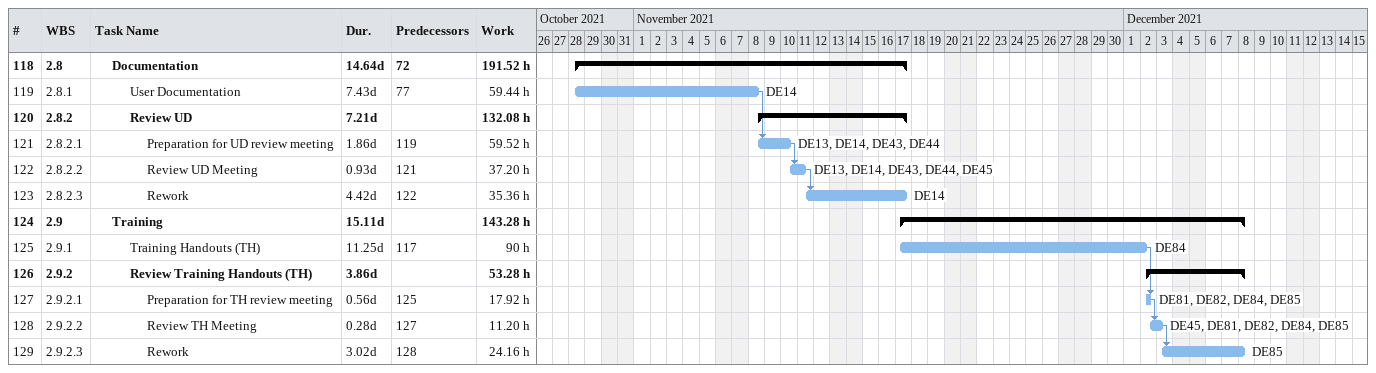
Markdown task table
| ID | WBS | Task | Duration | Start | Finish | Predecessors | Resources | Work (h) |
|---|---|---|---|---|---|---|---|---|
| 118 | 2.8 | **Documentation** | 14.64d | 2021-10-28 | 2021-11-17 | 72 |  | 191.52 |
| 119 | 2.8.1 | User Documentation | 7.43d | 2021-10-28 | 2021-11-08 | 77 | DE14 | 59.44 |
| 120 | 2.8.2 | **Review UD** | 7.21d | 2021-11-08 | 2021-11-17 |  |  | 132.08 |
| 121 | 2.8.2.1 | Preparation for UD review meeting | 1.86d | 2021-11-08 | 2021-11-10 | 119 | DE13, DE14, DE43, DE44 | 59.52 |
| 122 | 2.8.2.2 | Review UD Meeting | 0.93d | 2021-11-10 | 2021-11-11 | 121 | DE13, DE14, DE43, DE44, DE45 | 37.20 |
| 123 | 2.8.2.3 | Rework | 4.42d | 2021-11-11 | 2021-11-17 | 122 | DE14 | 35.36 |
| 124 | 2.9 | **Training** | 15.11d | 2021-11-17 | 2021-12-08 |  |  | 143.28 |
| 125 | 2.9.1 | Training Handouts (TH) | 11.25d | 2021-11-17 | 2021-12-02 | 117 | DE84 | 90 |
| 126 | 2.9.2 | **Review Training Handouts (TH)** | 3.86d | 2021-12-02 | 2021-12-08 |  |  | 53.28 |
| 127 | 2.9.2.1 | Preparation for TH review meeting | 0.56d | 2021-12-02 | 2021-12-02 | 125 | DE81, DE82, DE84, DE85 | 17.92 |
| 128 | 2.9.2.2 | Review TH Meeting | 0.28d | 2021-12-02 | 2021-12-03 | 127 | DE45, DE81, DE82, DE84, DE85 | 11.20 |
| 129 | 2.9.2.3 | Rework | 3.02d | 2021-12-03 | 2021-12-08 | 128 | DE85 | 24.16 |
